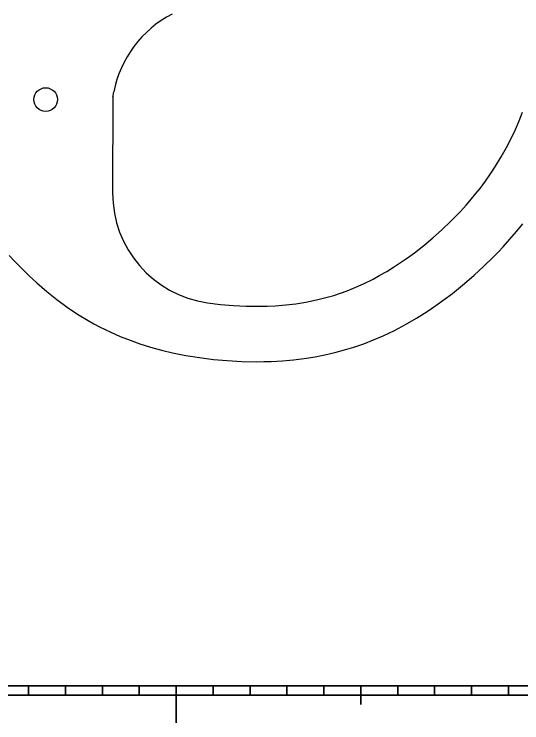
# Model space of a CAD drawing. Extents: x 0 to 594, y 0 to 420.
# Drawn here: x 253.1 to 390.6, y 0 to 191.9 of the extents above; entities that cross this region are included whole.
import ezdxf

# ---------------------------------------------------------------- set-up
doc = ezdxf.new("R2010")
doc.units = 0

msp = doc.modelspace()

# ---------------------------------------------------------------- linework, layer by layer
msp.add_line((279.84552, 169.598877), (279.761047, 143.514282))
at = {"color": 7, "lineweight": 35}
for p, q in [((10, 9.96312), (584, 9.96312)), ((197, 7.46312), (397, 7.46312))]:
    msp.add_line(p, q, dxfattribs=at)
at = {"color": 7, "lineweight": 35, "ltscale": 0.0625}
for p, q in [((257, 9.96312), (257, 7.46312)), ((267, 9.96312), (267, 7.46312)), ((277, 9.96312), (277, 7.46312)), ((287, 9.96312), (287, 7.46312)), ((307, 9.96312), (307, 7.46312)), ((317, 9.96312), (317, 7.46312)), ((327, 9.96312), (327, 7.46312)), ((337, 9.96312), (337, 7.46312)), ((357, 9.96312), (357, 7.46312)), ((367, 9.96312), (367, 7.46312)), ((377, 9.96312), (377, 7.46312)), ((387, 9.96312), (387, 7.46312))]:
    msp.add_line(p, q, dxfattribs=at)
at = {"color": 7, "lineweight": 35, "ltscale": 0.25}
msp.add_line((297, 9.96312), (297, -0.03688), dxfattribs=at)
at = {"color": 7, "lineweight": 35, "ltscale": 0.125}
msp.add_line((347, 9.96312), (347, 4.96312), dxfattribs=at)
for points in [[(305.491394, 113.722534), (308.973511, 113.288818), (312.47998, 112.987793), (315.971802, 112.820068), (319.46991, 112.784668), (321.678345, 112.834106), (323.878052, 112.942017), (326.658142, 113.167358), (329.413818, 113.494385), (332.140991, 113.926025), (335.036133, 114.51001), (337.887085, 115.221069), (339.712402, 115.752319), (341.516418, 116.339722), (343.298096, 116.983032), (345.058105, 117.682007), (347.737244, 118.868652), (350.369629, 120.180542), (352.19751, 121.175903), (354.00415, 122.226563), (355.891052, 123.393799), (357.753601, 124.61499), (359.659851, 125.936279), (361.536499, 127.30957), (364.053101, 129.268066), (366.508179, 131.313965), (368.89624, 133.441284), (371.477051, 135.905884), (373.962402, 138.463379), (375.506958, 140.157715), (377.006042, 141.889893), (378.170044, 143.301758), (379.303345, 144.73877), (380.764587, 146.694336), (382.166016, 148.694092), (383.50531, 150.736694), (385.032104, 153.246094), (386.468872, 155.813477), (387.815063, 158.435669), (388.888611, 160.707031), (389.894958, 163.011719), (390.834412, 165.348633)], [(251.703308, 126.565918), (253.159363, 125.011719), (255.141541, 122.988525), (257.169006, 121.024414), (259.240295, 119.122559), (261.915344, 116.817017), (264.662292, 114.623535), (267.420776, 112.595093), (270.256897, 110.68689), (273.174072, 108.904785), (274.66394, 108.062744), (276.174927, 107.254272), (277.707275, 106.479858), (279.261108, 105.73999), (281.84314, 104.608032), (284.484253, 103.568481), (287.174683, 102.621948), (290.068176, 101.720093), (293.011902, 100.915894), (296.003418, 100.206177), (299.646362, 99.476807), (303.33551, 98.878418), (307.062073, 98.408447), (310.818237, 98.066528), (314.7901, 97.848267), (318.775024, 97.779663), (320.769226, 97.803345), (322.762695, 97.866577), (325.74823, 98.037842), (328.723572, 98.303467), (331.683533, 98.666748), (334.623108, 99.13147), (337.287231, 99.647827), (339.930786, 100.254395), (342.546692, 100.950562), (345.128052, 101.734985), (347.806396, 102.656616), (350.436768, 103.674438), (353.030029, 104.791138), (356.113098, 106.266479), (359.131531, 107.866943), (362.085938, 109.583496), (364.977661, 111.406494), (367.30249, 112.974365), (369.58197, 114.601807), (371.818665, 116.28894), (373.47052, 117.594849), (375.100769, 118.935181), (377.715027, 121.195679), (380.266418, 123.540527), (382.747253, 125.962646), (384.173035, 127.425415), (385.569031, 128.91394), (387.38269, 130.940186), (389.143799, 133.019287), (390.853027, 135.154053)]]:
    msp.add_lwpolyline(points)
msp.add_circle((261.637512, 168.784912), 3.2)
for centre, radius, start, end in [((309.576416, 165.234253), 30, 117.213887, 169.234001), ((245.720581, 177.376099), 35, 347.161298, 349.234007), ((309.760864, 143.417114), 30, 179.814374, 261.818169)]:
    msp.add_arc(centre, radius, start, end)

doc.saveas('drawing.dxf')
